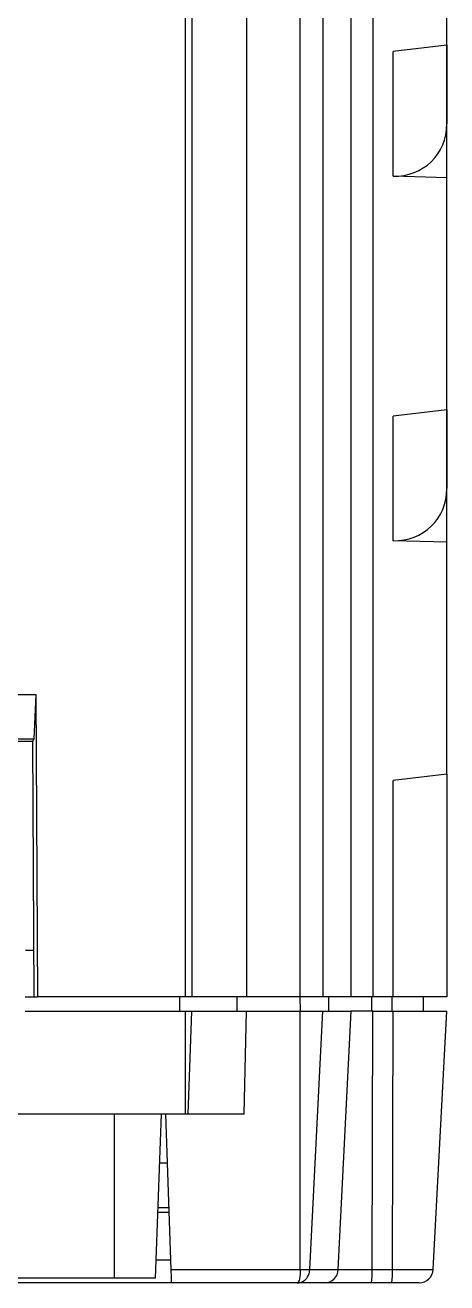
# Model space of a CAD drawing. Extents: x 322 to 1472, y 144 to 807.
# Drawn here: x 444.13 to 453.13, y 313.32 to 340.16 of the extents above; entities that cross this region are included whole.
import ezdxf

# ---------------------------------------------------------------- set-up
doc = ezdxf.new("R2010")
doc.units = 0
doc.header["$LTSCALE"] = 2
doc.layers.get('0').update_dxf_attribs({"linetype": 'CONTINUOUS'})

msp = doc.modelspace()

# ---------------------------------------------------------------- linework, layer by layer
at = {"color": 8, "linetype": 'CONTINUOUS'}
for p, q in [((447.545, 319.421), (447.545, 388.921)), ((447.684, 388.921), (447.684, 319.421)), ((449.999, 319.421), (449.999, 388.921)), ((450.48, 388.921), (450.48, 319.421)), ((451.085, 319.421), (451.085, 388.921)), ((451.544, 388.921), (451.544, 319.421)), ((451.978, 336.934), (451.978, 339.592)), ((451.978, 329.156), (451.978, 331.814)), ((451.978, 319.421), (451.978, 324.036)), ((450.609, 319.121), (450.604, 319.421)), ((451.522, 319.121), (451.522, 319.421)), ((451.957, 319.121), (451.957, 319.421)), ((447.545, 316.921), (447.545, 319.121)), ((447.604, 316.921), (447.684, 319.121)), ((449.999, 313.605), (449.999, 319.121)), ((450.202, 313.605), (450.48, 319.121)), ((450.807, 313.605), (451.085, 319.121)), ((451.531, 313.605), (451.544, 319.121)), ((451.966, 313.605), (451.978, 319.121)), ((446.026, 316.921), (446.026, 313.421)), ((447.242, 313.605), (449.999, 313.605)), ((450.202, 313.605), (450.807, 313.605)), ((450.807, 313.605), (451.531, 313.605)), ((451.531, 313.605), (451.966, 313.605)), ((451.966, 313.605), (452.837, 313.605))]:
    msp.add_line(p, q, dxfattribs=at)
at = {"color": 7, "linetype": 'CONTINUOUS'}
for p, q in [((448.85, 388.921), (448.85, 319.421)), ((453.126, 339.727), (453.126, 344.677)), ((453.126, 339.727), (451.978, 339.592)), ((453.126, 339.727), (453.126, 338.048)), ((453.126, 336.899), (453.126, 339.727)), ((453.126, 336.899), (451.978, 336.934)), ((453.126, 331.949), (453.126, 336.899)), ((453.126, 331.949), (451.978, 331.814)), ((453.126, 331.949), (453.126, 330.27)), ((453.126, 329.121), (453.126, 331.949)), ((453.126, 329.121), (451.978, 329.156)), ((453.126, 324.171), (453.126, 329.121)), ((434.897, 325.871), (444.355, 325.871)), ((444.355, 325.871), (444.311, 324.918)), ((444.355, 325.871), (444.389, 319.421)), ((444.311, 324.918), (434.942, 324.918)), ((444.276, 324.871), (434.976, 324.871)), ((444.276, 324.871), (444.284, 324.871)), ((444.311, 324.918), (444.284, 324.871)), ((444.284, 324.871), (444.312, 319.421)), ((444.284, 324.871), (444.284, 324.871)), ((453.126, 324.171), (451.978, 324.036)), ((453.126, 324.171), (453.126, 319.421)), ((444.135, 320.421), (444.307, 320.421)), ((444.126, 319.421), (444.364, 319.421)), ((444.364, 319.421), (444.389, 319.421)), ((447.545, 319.421), (444.389, 319.421)), ((447.426, 319.121), (447.424, 319.421)), ((448.85, 319.421), (447.684, 319.421)), ((448.65, 319.121), (448.648, 319.421)), ((449.999, 319.421), (448.85, 319.421)), ((450.003, 319.121), (449.999, 319.421)), ((450.48, 319.421), (449.999, 319.421)), ((451.085, 319.421), (450.48, 319.421)), ((451.544, 319.421), (451.085, 319.421)), ((451.978, 319.421), (451.544, 319.421)), ((453.126, 319.421), (451.978, 319.421)), ((452.631, 319.121), (452.626, 319.421)), ((453.126, 319.421), (453.126, 319.421)), ((444.126, 319.121), (447.545, 319.121)), ((447.545, 319.121), (447.684, 319.121)), ((447.684, 319.121), (448.85, 319.121)), ((448.803, 316.921), (448.85, 319.121)), ((448.85, 319.121), (449.999, 319.121)), ((449.999, 319.121), (450.48, 319.121)), ((450.48, 319.121), (451.085, 319.121)), ((451.544, 319.121), (451.085, 319.121)), ((451.544, 319.121), (451.978, 319.121)), ((451.978, 319.121), (453.126, 319.121)), ((452.837, 313.605), (453.126, 319.121)), ((447.545, 316.921), (431.707, 316.921)), ((447.026, 316.921), (446.904, 313.421)), ((447.242, 313.605), (447.126, 316.921)), ((447.604, 316.921), (447.545, 316.921)), ((448.803, 316.921), (447.604, 316.921)), ((446.99, 315.885), (447.162, 315.885)), ((447.199, 314.821), (446.953, 314.821)), ((447.196, 314.921), (446.956, 314.921)), ((446.918, 313.813), (447.235, 313.813)), ((447.252, 313.321), (432, 313.321)), ((446.026, 313.421), (433.226, 313.421)), ((446.904, 313.421), (446.026, 313.421)), ((449.932, 313.321), (447.252, 313.321)), ((450.519, 313.321), (449.932, 313.321)), ((451.518, 313.321), (450.519, 313.321)), ((451.953, 313.321), (451.518, 313.321)), ((452.537, 313.321), (451.953, 313.321))]:
    msp.add_line(p, q, dxfattribs=at)
at = {"color": 7, "linetype": 'CONTINUOUS', "flags": 128}
msp.add_lwpolyline([(447.252, 313.321), (447.252, 313.326), (447.251, 313.342), (447.25, 313.368), (447.249, 313.403), (447.247, 313.446), (447.246, 313.495), (447.244, 313.549), (447.242, 313.605)], dxfattribs=at)
at = {"color": 8, "linetype": 'CONTINUOUS'}
for centre, radius, start, end in [((450.514, 313.614), 0.294, 271.0756, 358.1869), ((449.922, 313.537), 1.61, 352.2991, 2.4376), ((450.357, 313.537), 1.61, 352.2987, 2.4376)]:
    msp.add_arc(centre, radius, start, end, dxfattribs=at)
at = {"color": 7, "linetype": 'CONTINUOUS'}
msp.add_arc((452.537, 313.621), 0.3, 270, 357, dxfattribs=at)
for centre in [(451.926, 338.137), (451.926, 330.359)]:
    msp.add_ellipse(centre, major_axis=(-0.864, 0.897), ratio=0.92858, start_param=2.381305, end_param=3.908468, dxfattribs=at)
msp.add_open_spline([(447.684, 319.421), (447.648, 319.421), (447.595, 319.421), (447.545, 319.421)], degree=3, dxfattribs=at)
at = {"color": 8, "linetype": 'CONTINUOUS'}
for points, knots in [([(449.999, 313.605), (449.998, 313.568), (449.996, 313.492), (449.982, 313.402), (449.964, 313.351), (449.948, 313.325), (449.938, 313.322), (449.932, 313.321)], [0, 0, 0, 0, 0.241839, 0.499139, 0.708096, 0.843766, 1, 1, 1, 1]), ([(449.932, 313.321), (449.953, 313.322), (449.993, 313.325), (450.057, 313.351), (450.125, 313.402), (450.185, 313.492), (450.197, 313.568), (450.202, 313.605)], [0, 0, 0, 0, 0.156263, 0.291935, 0.500863, 0.75818, 1, 1, 1, 1]), ([(449.999, 313.605), (450.022, 313.604), (450.067, 313.603), (450.128, 313.602), (450.177, 313.603), (450.194, 313.604), (450.202, 313.605)], [0, 0, 0, 0, 0.250086, 0.499995, 0.749911, 1, 1, 1, 1])]:
    msp.add_open_spline(points, degree=3, knots=knots, dxfattribs=at)

doc.saveas('drawing.dxf')
